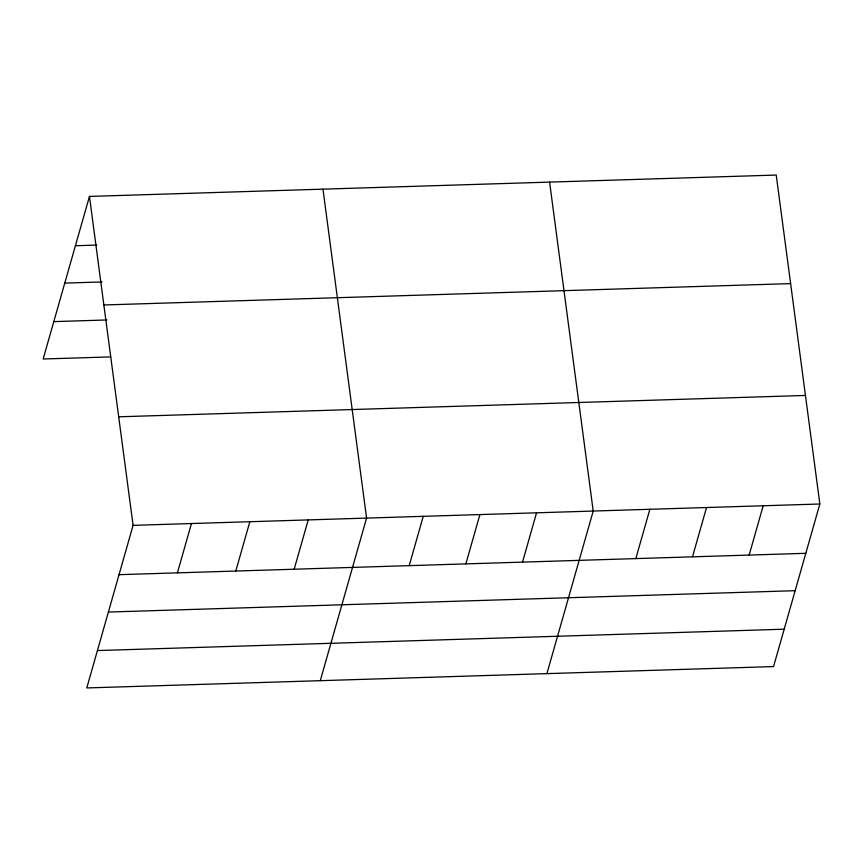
<?xml version="1.0" encoding="UTF-8"?>
<svg xmlns="http://www.w3.org/2000/svg" width="863" height="863" viewBox="0 0 863 863"><rect width="100%" height="100%" fill="white"/><g stroke="black" fill="none" stroke-linecap="round" stroke-linejoin="round"><path stroke-width="1.29" d="M89.461 196.419L133.085 525.351L86.775 687.94L773.539 666.581L819.85 504.003L776.225 175.06L89.461 196.419L43.15 358.997L110.809 356.894M177.411 572.849L191.457 523.539M235.793 571.036L249.839 521.727M294.164 569.224L308.21 519.914M320.27 680.68L366.581 518.091L322.967 189.159M409.202 565.643L423.248 516.333M465.858 563.884L479.904 514.575M522.514 562.115L536.559 512.805M546.905 673.625L593.215 511.047L549.591 182.115M635.826 558.598L649.871 509.289M692.482 556.84L706.538 507.52M749.149 555.071L763.194 505.761M75.415 245.728L96.645 245.07M64.768 283.107L101.92 281.953M103.862 304.973L790.627 283.614M53.797 321.619L106.861 319.968M118.695 416.807L805.459 395.448M133.085 525.351L819.85 504.003M119.04 574.672L805.805 553.312M108.393 612.05L795.157 590.691M97.422 650.562L784.187 629.203"/></g></svg>
